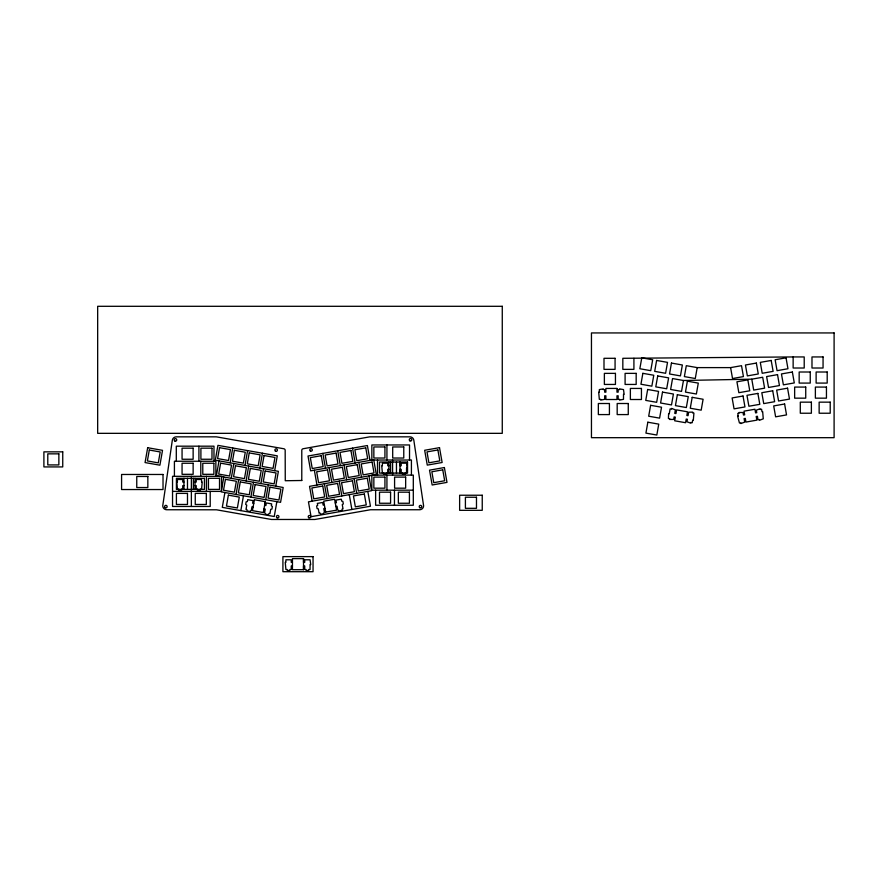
<?xml version="1.0" encoding="UTF-8"?>
<svg xmlns="http://www.w3.org/2000/svg" width="878" height="878" viewBox="0 0 878 878"><rect width="100%" height="100%" fill="white"/><g stroke="black" fill="none" stroke-linecap="round" stroke-linejoin="round"><path stroke-width="1.32" d="M303.525 569.701L303.525 558.627L292.451 558.627L292.451 569.701L303.525 569.701L303.525 565.981L304.732 565.981L304.732 569.515L306.093 569.515L306.093 570.47L308.705 570.47L308.705 569.515L310.066 569.515L310.066 564.554L310.724 564.554L310.066 559.791L304.732 559.791L304.732 562.348L303.525 562.348L303.525 558.627M219.006 460.862L216.394 475.711L283.188 487.488L280.565 502.326L221.201 491.856L223.813 477.017M224.911 492.514L222.288 507.352L274.243 516.516L276.855 501.678M230.146 462.827L232.758 447.989M231.232 478.323L233.855 463.485M236.039 494.479L238.651 479.629M244.984 465.45L247.596 450.601M240.846 510.623L243.458 495.785M246.081 480.946L248.693 466.097M250.878 497.091L253.501 482.252M259.822 468.062L262.445 453.224M254.422 499.736L252.436 510.645L263.411 512.576L264.058 508.911L265.244 509.119L264.618 512.675L265.727 514.245L268.295 514.695L269.107 513.476L269.952 513.619L270.709 509.35L271.928 509.053L272.389 506.485L271.335 505.783L271.675 503.884L266.33 502.94L265.88 505.53L264.684 505.322L265.332 501.667L254.357 499.736M260.92 483.558L263.532 468.72M263.345 512.565L265.266 501.656M265.727 499.714L268.339 484.865M274.671 470.685L277.283 455.836L217.92 445.365L215.297 460.215L278.381 471.332L275.758 486.182M683.457 380.492L681.537 391.39L670.627 389.47L672.548 378.561L683.457 380.492L751.777 379.175L762.686 377.255L764.606 388.164L753.697 390.084L751.777 379.175M697.209 367.608L695.277 378.517L684.368 376.596L686.3 365.687L697.209 367.608L730.606 367.608L741.515 365.687L743.436 376.596L732.526 378.517L730.606 367.608M181.889 489.397L181.384 490.55L178.772 490.55L178.256 489.397M200.722 489.397L200.206 490.55L197.594 490.55L197.089 489.397M386.858 473.099L386.353 474.263L383.741 474.263L383.236 473.099M405.691 473.099L405.186 474.263L402.574 474.263L402.069 473.099M324.333 504.839L323.137 505.048L322.676 502.457L317.342 503.401L317.682 505.3L316.629 506.002L317.079 508.571L318.308 508.867L319.065 513.136L319.91 512.993L320.711 514.212L323.291 513.762L324.399 512.192L323.773 508.636L324.959 508.428M335.231 502.918L336.428 502.71L335.967 500.12L341.301 499.176L341.641 501.075L342.87 501.371L343.32 503.939L342.266 504.641L343.024 508.911L342.179 509.064L341.838 510.491L339.259 510.941L337.679 509.855L337.053 506.299L335.868 506.507M325.606 512.093L336.581 510.162L334.595 499.253L323.686 501.184L325.672 512.083M633.916 358.301L633.916 369.375L622.831 369.375L622.831 358.301L793.141 356.94L804.215 356.94L804.215 368.014L793.141 368.014L793.141 356.94M388.932 465.746L387.725 465.746L387.725 463.189L382.38 463.189L382.38 465.746L381.721 465.746L382.38 472.924L383.741 472.924L383.741 473.868L386.353 473.868L386.353 472.924L387.725 472.924L387.725 469.39L388.932 469.39M183.952 482.033L182.745 482.033L182.745 479.476L177.4 479.476L177.4 482.033L176.752 482.033L177.4 489.211L178.772 489.211L178.772 490.154L181.384 490.154L181.384 489.211L182.745 489.211L182.745 485.677L183.952 485.677M195.026 482.033L196.233 482.033L196.233 479.476L201.578 479.476L201.578 482.033L202.225 482.033L201.578 489.211L200.206 489.211L200.206 490.154L197.594 490.154L197.594 489.211L196.233 489.211L196.233 485.677L195.026 485.677M413.308 490.176L371.855 490.176L371.855 475.108L413.308 475.108L413.308 505.245L375.63 505.245L375.63 490.176M172.538 491.395L221.519 491.395L221.519 476.315L172.538 476.315L172.538 506.463L210.215 506.463L210.215 491.395M292.451 562.348L291.244 562.348L291.244 559.791L285.899 559.791L285.899 562.348L285.251 562.348L285.899 569.515L287.26 569.515L287.26 570.47L289.872 570.47L289.872 569.515L291.244 569.515L291.244 565.981L292.451 565.981M253.775 503.401L252.59 503.193L253.051 500.603L247.706 499.659L247.376 501.557L246.147 501.854L245.697 504.422L246.751 505.124L245.994 509.394L246.839 509.547L247.179 510.974L249.747 511.424L251.327 510.337L251.953 506.782L253.149 506.99M370 460.379L367.388 445.541L308.013 456.011L310.636 470.849L373.71 459.732L376.333 474.57L309.539 486.346L312.162 501.195M368.914 475.876L371.526 490.725L308.452 501.843L311.064 516.692L370.439 506.222L367.816 491.373M358.872 462.344L361.495 477.193M352.55 448.153L355.162 463.002M354.064 478.499L356.688 493.337M344.033 464.967L346.645 479.805M349.268 494.643L351.88 509.492M337.701 450.776L340.324 465.614M339.226 481.111L341.838 495.96M329.184 467.579L331.807 482.417M322.863 453.388L325.475 468.237M324.388 483.734L327 498.572M314.346 470.202L316.958 485.04M411.42 475.108L411.42 460.028L371.855 460.028L371.855 444.959L409.532 444.959L409.532 460.028M396.461 462.026L396.461 473.099M394.463 490.176L394.463 505.245M392.576 460.028L392.576 475.108M390.578 462.026L390.578 473.099M388.932 462.026L388.932 473.099M386.935 444.959L386.935 460.028M386.935 475.108L386.935 490.176M377.507 460.028L377.507 475.108M215.867 476.315L215.867 461.246L174.415 461.246L174.415 476.315M213.98 461.246L213.98 446.178L176.302 446.178L176.302 461.246M206.44 476.315L206.44 491.395M200.788 461.246L200.788 476.315M198.911 446.178L198.911 461.246M195.026 478.312L195.026 489.397M193.369 478.312L193.369 489.397M191.371 476.315L191.371 506.463M187.486 478.312L187.486 489.397M183.952 478.312L183.952 489.397M400.006 462.026L400.006 473.099L400.006 469.39L401.213 469.39L401.213 472.924L402.574 472.924L402.574 473.868L405.186 473.868L405.186 472.924L406.547 472.924L406.547 467.963L407.205 467.963L406.547 463.189L401.213 463.189L401.213 465.746L400.006 465.746L400.006 462.026M301.78 480.496L285.262 480.738L285.174 450.326A1.58 1.58 0 0 0 283.868 448.768L216.701 436.904A3.951 3.951 0 0 0 216.021 436.838L176.248 436.849A3.951 3.951 0 0 0 172.329 440.196L162.748 505.783A3.951 3.951 0 0 0 166.71 509.745L216.515 509.8L271.434 519.469L314.917 519.469L370.527 509.745L419.651 509.745A3.951 3.951 0 0 0 423.602 505.794L413.823 440.207A3.951 3.951 0 0 0 409.916 436.838L370.154 436.838A3.951 3.951 0 0 0 369.462 436.893L303.086 448.757A1.58 1.58 0 0 0 301.78 450.315L301.78 480.496M147.68 447.725L145.057 462.563L159.906 465.186L162.518 450.337L147.68 447.725M149.304 450.041L147.372 460.939L158.281 462.871L160.202 451.961L149.304 450.041M219.533 447.681L217.612 458.59L228.521 460.511L230.442 449.602L219.533 447.681M220.63 463.178L218.71 474.087L229.619 476.008L231.54 465.099L220.63 463.178M225.437 479.333L223.517 490.242L234.415 492.163L236.347 481.254L225.437 479.333M234.382 450.304L232.461 461.202L243.36 463.134L245.291 452.225L234.382 450.304M228.379 495.159L226.458 506.057L237.367 507.989L239.288 497.08L228.379 495.159M235.469 465.801L233.548 476.699L244.457 478.631L246.378 467.722L235.469 465.801M240.276 481.945L238.355 492.854L249.264 494.775L251.185 483.877L240.276 481.945M249.22 452.916L247.3 463.825L258.209 465.746L260.129 454.837L249.22 452.916M250.318 468.413L248.397 479.322L259.295 481.243L261.227 470.334L250.318 468.413M255.125 484.568L253.193 495.477L264.102 497.398L266.023 486.489L255.125 484.568M264.069 455.539L262.138 466.437L273.047 468.369L274.968 457.46L264.069 455.539M265.156 471.036L263.235 481.934L274.145 483.866L276.065 472.957L265.156 471.036M269.963 487.18L268.042 498.089L278.941 500.01L280.872 489.101L269.963 487.18M641.774 357.829L639.842 368.738L650.752 370.67L652.683 359.76L641.774 357.829M642.861 373.326L640.94 384.235L651.849 386.166L653.77 375.257L642.861 373.326M647.668 389.481L645.747 400.39L656.656 402.311L658.577 391.401L647.668 389.481M656.612 360.452L654.692 371.361L665.601 373.282L667.521 362.373L656.612 360.452M650.62 405.307L648.688 416.216L659.597 418.137L661.529 407.227L650.62 405.307M647.843 422.208L645.923 433.117L656.832 435.038L658.752 424.129L647.843 422.208M657.71 375.949L655.778 386.858L666.687 388.778L668.619 377.869L657.71 375.949M662.506 392.104L660.585 403.002L671.494 404.934L673.415 394.024L662.506 392.104M671.45 363.064L669.53 373.973L680.439 375.905L682.36 364.996L671.45 363.064M668.608 413.703L668.421 418.51L669.76 418.751L669.64 419.464L673.678 419.443L674.128 416.918L675.314 417.127L674.666 420.792L685.575 422.713L686.223 419.058L687.408 419.267L686.969 421.78L690.756 423.185L690.876 422.472L692.226 422.713L692.665 420.189L693.313 420.31L693.916 413.121L692.566 412.89L692.709 412.122L688.659 412.199L688.045 415.678L686.848 415.47L687.496 411.804L676.587 409.883L675.95 413.549L674.754 413.34L675.369 409.85L671.593 408.402L671.45 409.17L670.112 408.928L669.245 413.812L668.608 413.703M677.355 394.716L675.434 405.625L686.333 407.546L688.264 396.636L677.355 394.716M687.386 381.184L685.466 392.093L696.375 394.013L698.295 383.104L687.386 381.184M692.193 397.328L690.273 408.237L701.182 410.169L703.102 399.26L692.193 397.328M738.222 415.952L737.575 416.062L739.463 423.02L740.812 422.779L740.944 423.547L744.72 422.088L744.105 418.608L745.301 418.4L745.949 422.066L756.847 420.145L756.21 416.479L757.396 416.271L758.01 419.75L759.349 419.508L759.492 420.277L763.267 418.828L762.664 411.639L762.016 411.76L761.577 409.236L760.238 409.477L760.107 408.764L756.32 410.169L756.759 412.682L755.574 412.89L754.926 409.236L744.017 411.156L744.665 414.811L743.479 415.031L743.029 412.506L738.991 412.484L739.122 413.198L737.772 413.439L738.222 415.952M756.353 363.064L745.444 364.996L747.365 375.905L758.274 373.973L756.353 363.064M771.191 360.452L760.293 362.373L762.214 373.282L773.123 371.361L771.191 360.452M786.04 357.829L775.131 359.76L777.052 370.67L787.961 368.738L786.04 357.829M747.836 379.878L736.927 381.798L738.848 392.707L749.757 390.776L747.836 379.878M777.524 374.643L766.615 376.563L768.535 387.472L779.444 385.552L777.524 374.643M792.362 372.02L781.453 373.94L783.385 384.849L794.294 382.929L792.362 372.02M321.238 455.704L310.329 457.625L312.25 468.534L323.159 466.613L321.238 455.704M336.076 453.092L325.178 455.013L327.099 465.922L338.008 464.001L336.076 453.092M350.926 450.469L340.016 452.4L341.937 463.299L352.846 461.378L350.926 450.469M365.764 447.857L354.855 449.777L356.786 460.687L367.684 458.766L365.764 447.857M439.505 447.659L424.667 450.271L427.279 465.12L442.128 462.497L439.505 447.659M743.029 396.022L732.131 397.943L734.052 408.852L744.961 406.931L743.029 396.022M757.879 393.41L746.969 395.33L748.89 406.24L759.799 404.319L757.879 393.41M772.717 390.787L761.808 392.718L763.739 403.617L774.637 401.696L772.717 390.787M787.566 388.175L776.657 390.095L778.577 401.005L789.487 399.084L787.566 388.175M437.892 449.975L426.982 451.896L428.903 462.805L439.812 460.884L437.892 449.975M327.571 469.895L316.662 471.815L318.582 482.724L329.491 480.804L327.571 469.895M342.409 467.283L331.5 469.203L333.421 480.112L344.33 478.181L342.409 467.283M357.247 464.66L346.349 466.58L348.27 477.489L359.179 475.569L357.247 464.66M372.096 462.047L361.187 463.968L363.108 474.877L374.017 472.946L372.096 462.047M784.614 404.001L773.705 405.921L775.625 416.83L786.534 414.91L784.614 404.001M322.764 486.05L311.855 487.97L313.775 498.88L324.684 496.948L322.764 486.05M337.602 483.427L326.693 485.347L328.624 496.257L339.534 494.336L337.602 483.427M352.451 480.815L341.542 482.735L343.463 493.645L354.372 491.713L352.451 480.815M367.289 478.192L356.38 480.112L358.301 491.021L369.21 489.101L367.289 478.192M444.378 467.535L429.529 470.158L432.152 484.996L446.99 482.384L444.378 467.535M442.753 469.851L431.844 471.771L433.765 482.68L444.674 480.76L442.753 469.851M364.337 494.018L353.439 495.938L355.36 506.847L366.269 504.927L364.337 494.018M502.271 306.301L97.667 306.301L97.667 433.337L502.271 433.337L502.271 306.301M834.1 332.938L591.454 332.938L591.454 437.683L834.1 437.683L834.1 332.938M823.059 356.94L811.985 356.94L811.985 368.014L823.059 368.014L823.059 356.94M615.072 358.301L603.998 358.301L603.998 369.375L615.072 369.375L615.072 358.301M810.251 372.009L799.167 372.009L799.167 383.082L810.251 383.082L810.251 372.009M827.197 372.009L816.123 372.009L816.123 383.082L827.197 383.082L827.197 372.009M615.445 373.369L604.371 373.369L604.371 384.443L615.445 384.443L615.445 373.369M636.177 373.369L625.092 373.369L625.092 384.443L636.177 384.443L636.177 373.369M805.73 387.077L794.645 387.077L794.645 398.162L805.73 398.162L805.73 387.077M826.45 387.077L815.377 387.077L815.377 398.162L826.45 398.162L826.45 387.077M616.96 388.438L605.886 388.438L605.886 392.159L604.679 392.159L604.679 389.602L603.307 389.602L603.307 388.877L599.334 389.602L599.334 392.159L598.686 392.159L599.334 399.336L600.695 399.336L600.695 400.105L604.679 399.336L604.679 395.791L605.886 395.791L605.886 399.512L616.96 399.512L616.96 395.791L618.167 395.791L618.167 399.336L619.528 399.336L619.528 400.105L623.501 399.336L623.501 394.376L624.159 394.376L623.501 389.602L619.528 388.877L619.528 389.602L618.167 389.602L618.167 392.159L616.96 392.159L616.96 388.438M641.445 388.438L630.371 388.438L630.371 399.512L641.445 399.512L641.445 388.438M811.382 402.157L800.297 402.157L800.297 413.231L811.382 413.231L811.382 402.157M830.215 402.157L819.141 402.157L819.141 413.231L830.215 413.231L830.215 402.157M609.42 403.507L598.346 403.507L598.346 414.581L609.42 414.581L609.42 403.507M628.264 403.507L617.179 403.507L617.179 414.581L628.264 414.581L628.264 403.507M384.926 446.957L373.852 446.957L373.852 458.031L384.926 458.031L384.926 446.957M403.77 446.957L392.696 446.957L392.696 458.031L403.77 458.031L403.77 446.957M193.138 448.175L182.064 448.175L182.064 459.249L193.138 459.249L193.138 448.175M211.982 448.175L200.908 448.175L200.908 459.249L211.982 459.249L211.982 448.175M62.744 451.852L43.9 451.852L43.9 466.92L62.744 466.92L62.744 451.852M58.859 453.849L47.785 453.849L47.785 464.923L58.859 464.923L58.859 453.849M407.535 462.026L379.505 462.026L379.505 473.099L407.535 473.099L407.535 462.026M193.138 463.244L182.064 463.244L182.064 474.318L193.138 474.318L193.138 463.244M213.87 463.244L202.785 463.244L202.785 474.318L213.87 474.318L213.87 463.244M163.023 474.471L121.581 474.471L121.581 489.54L163.023 489.54L163.023 474.471M147.844 476.469L136.759 476.469L136.759 487.542L147.844 487.542L147.844 476.469M384.926 477.105L373.852 477.105L373.852 488.179L384.926 488.179L384.926 477.105M405.658 477.105L394.584 477.105L394.584 488.179L405.658 488.179L405.658 477.105M204.442 478.312L176.412 478.312L176.412 489.397L204.442 489.397L204.442 478.312M219.522 478.312L208.437 478.312L208.437 489.397L219.522 489.397L219.522 478.312M390.578 492.174L379.505 492.174L379.505 503.248L390.578 503.248L390.578 492.174M409.422 492.174L398.349 492.174L398.349 503.248L409.422 503.248L409.422 492.174M187.486 493.392L176.412 493.392L176.412 504.466L187.486 504.466L187.486 493.392M206.33 493.392L195.256 493.392L195.256 504.466L206.33 504.466L206.33 493.392M482.241 495.236L459.633 495.236L459.633 510.316L482.241 510.316L482.241 495.236M476.48 497.233L465.406 497.233L465.406 508.307L476.48 508.307L476.48 497.233M313.051 556.63L282.914 556.63L282.914 571.699L313.051 571.699L313.051 556.63M310.406 451.029A1.262 1.262 0 0 0 312.305 449.931A1.262 1.262 0 0 0 310.406 448.834A1.262 1.262 0 0 0 310.406 451.029M275.516 451.182A1.262 1.262 0 0 0 277.415 450.085A1.262 1.262 0 0 0 275.516 448.987A1.262 1.262 0 0 0 275.516 451.182M174.843 440.997A1.262 1.262 0 0 0 176.741 439.9A1.262 1.262 0 0 0 174.843 438.802A1.262 1.262 0 0 0 174.843 440.997M165.24 507.725A1.262 1.262 0 0 0 167.138 506.628A1.262 1.262 0 0 0 165.24 505.53A1.262 1.262 0 0 0 165.24 507.725M276.965 517.746A1.262 1.262 0 0 0 278.93 516.791A1.262 1.262 0 0 0 277.119 515.562A1.262 1.262 0 0 0 276.965 517.746M308.782 517.746A1.262 1.262 0 0 0 310.757 516.791A1.262 1.262 0 0 0 308.935 515.562A1.262 1.262 0 0 0 308.782 517.746M419.783 507.682A1.262 1.262 0 0 0 421.747 506.716A1.262 1.262 0 0 0 419.936 505.487A1.262 1.262 0 0 0 419.783 507.682M409.905 440.844A1.262 1.262 0 0 0 411.804 439.757A1.262 1.262 0 0 0 409.905 438.66A1.262 1.262 0 0 0 409.905 440.844"/></g></svg>
